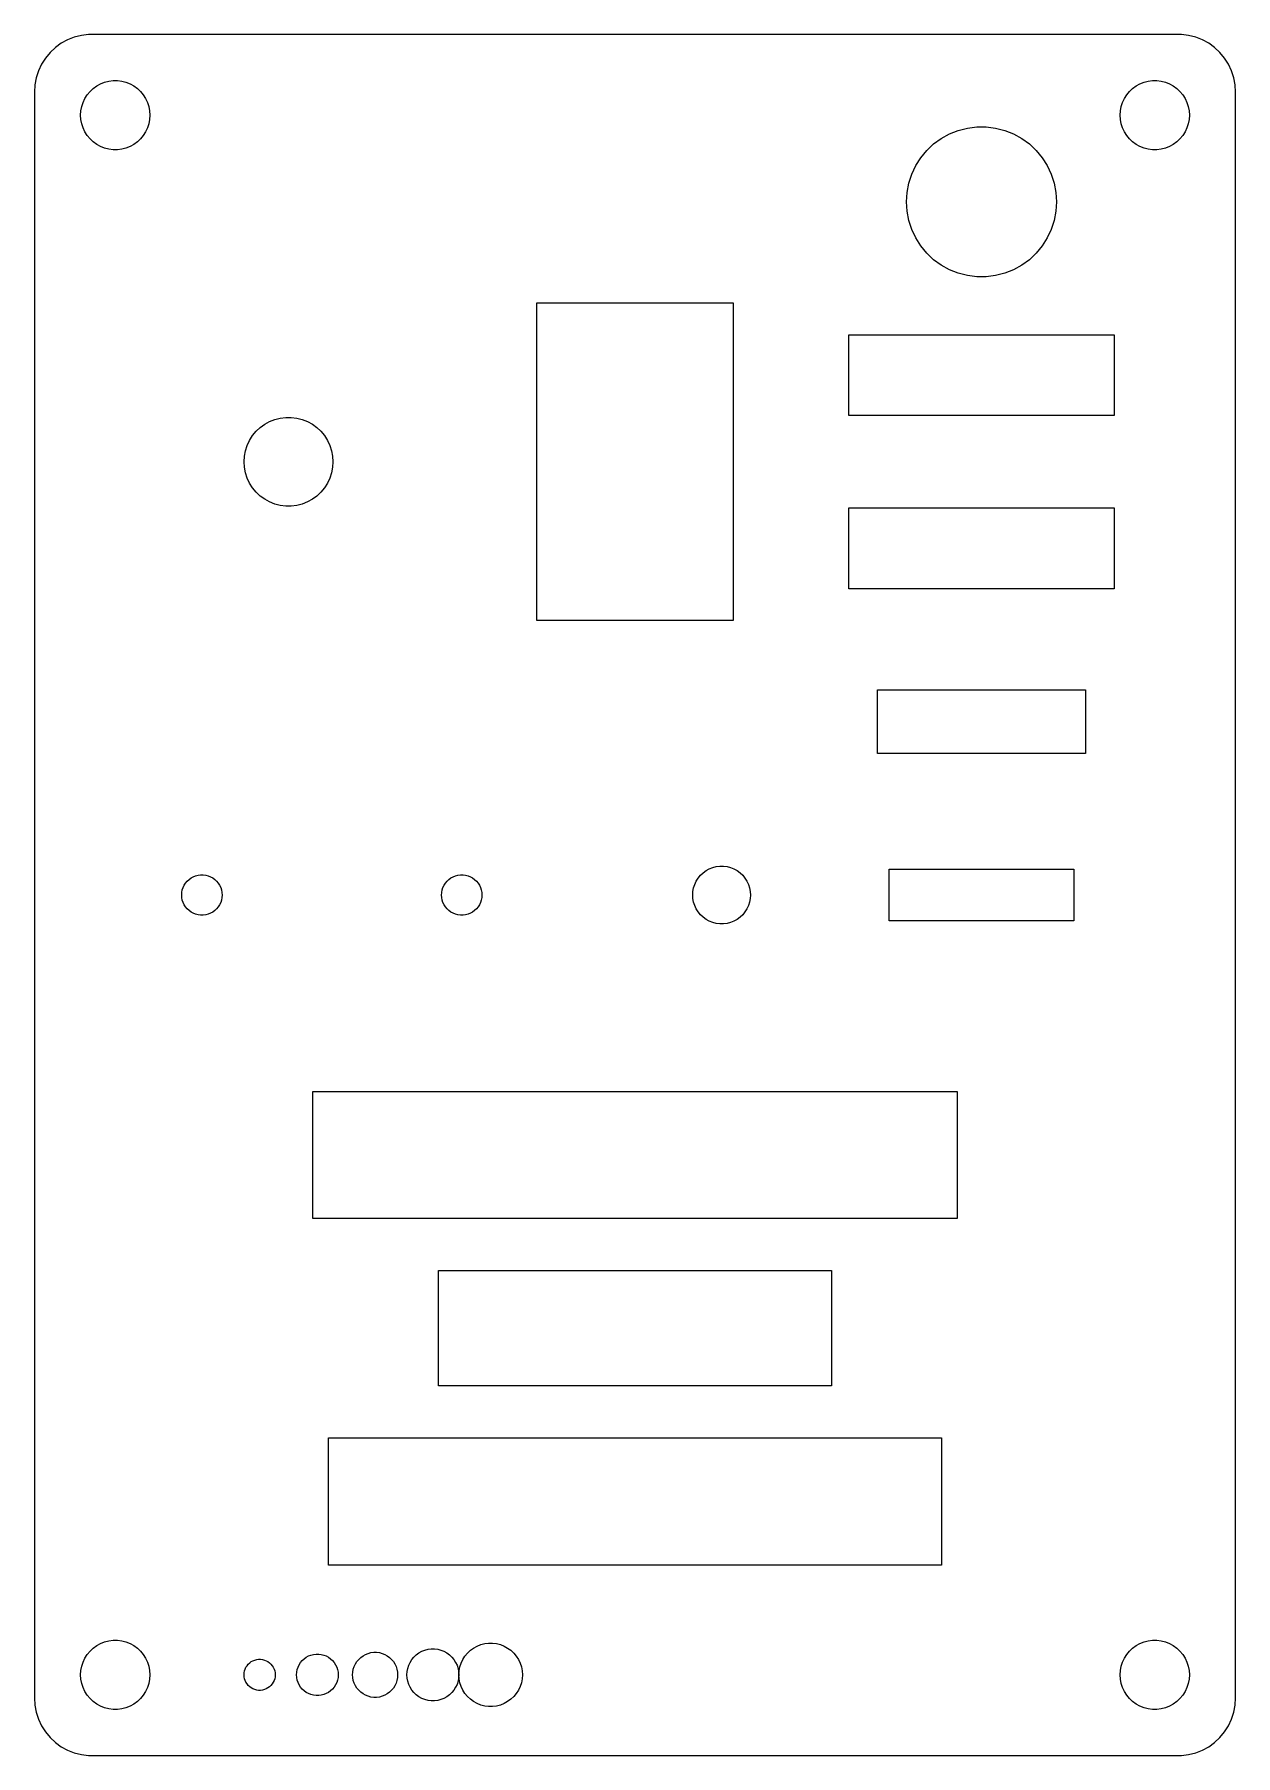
# Model space of a CAD drawing. Header units: metres. Extents: x -52 to 52, y -74 to 3413.
# Drawn here: x -52 to 52, y 2787.5 to 2936.5 of the extents above; entities that cross this region are included whole.
import ezdxf

# ---------------------------------------------------------------- set-up
doc = ezdxf.new("R2010")
doc.units = ezdxf.units.M

msp = doc.modelspace()

# ---------------------------------------------------------------- linework, layer by layer
for p, q in [((-47.9369, 2936.41), (-48.5451, 2936.26)), ((-47.3139, 2936.49), (-47.9369, 2936.41)), ((47.3139, 2936.49), (-47.3139, 2936.49)), ((47.9369, 2936.41), (47.3139, 2936.49)), ((48.5451, 2936.26), (47.9369, 2936.41)), ((-50.6448, 2934.92), (-51.0451, 2934.44)), ((-50.1871, 2935.35), (-50.6448, 2934.92)), ((-49.6791, 2935.72), (-50.1871, 2935.35)), ((-49.1289, 2936.02), (-49.6791, 2935.72)), ((-48.5451, 2936.26), (-49.1289, 2936.02)), ((49.1289, 2936.02), (48.5451, 2936.26)), ((49.6791, 2935.72), (49.1289, 2936.02)), ((50.1871, 2935.35), (49.6791, 2935.72)), ((50.6448, 2934.92), (50.1871, 2935.35)), ((51.0451, 2934.44), (50.6448, 2934.92)), ((-51.3815, 2933.91), (-51.6489, 2933.34)), ((-51.0451, 2934.44), (-51.3815, 2933.91)), ((51.3815, 2933.91), (51.0451, 2934.44)), ((51.6489, 2933.34), (51.3815, 2933.91)), ((-51.9606, 2932.13), (-52, 2931.5)), ((-51.8429, 2932.74), (-51.9606, 2932.13)), ((-51.6489, 2933.34), (-51.8429, 2932.74)), ((-46.9123, 2931.81), (-46.6075, 2932.03)), ((-46.6075, 2932.03), (-46.2773, 2932.21)), ((-46.2773, 2932.21), (-45.927, 2932.35)), ((-45.927, 2932.35), (-45.5621, 2932.45)), ((-45.5621, 2932.45), (-45.1884, 2932.49)), ((-45.1884, 2932.49), (-44.8116, 2932.49)), ((-44.8116, 2932.49), (-44.4379, 2932.45)), ((-44.4379, 2932.45), (-44.0729, 2932.35)), ((-44.0729, 2932.35), (-43.7227, 2932.21)), ((-43.7227, 2932.21), (-43.3925, 2932.03)), ((-43.3925, 2932.03), (-43.0877, 2931.81)), ((43.0877, 2931.81), (43.3925, 2932.03)), ((43.3925, 2932.03), (43.7227, 2932.21)), ((43.7227, 2932.21), (44.0729, 2932.35)), ((44.0729, 2932.35), (44.4379, 2932.45)), ((44.4379, 2932.45), (44.8116, 2932.49)), ((44.8116, 2932.49), (45.1884, 2932.49)), ((45.1884, 2932.49), (45.5621, 2932.45)), ((45.5621, 2932.45), (45.927, 2932.35)), ((45.927, 2932.35), (46.2773, 2932.21)), ((46.2773, 2932.21), (46.6075, 2932.03)), ((46.6075, 2932.03), (46.9123, 2931.81)), ((51.8429, 2932.74), (51.6489, 2933.34)), ((51.9606, 2932.13), (51.8429, 2932.74)), ((52, 2931.5), (51.9606, 2932.13)), ((-52, 2931.5), (-52, 2792.5)), ((-47.9057, 2930.25), (-47.7893, 2930.6)), ((-47.7893, 2930.6), (-47.6289, 2930.95)), ((-47.6289, 2930.95), (-47.427, 2931.26)), ((-47.427, 2931.26), (-47.1869, 2931.55)), ((-47.1869, 2931.55), (-46.9123, 2931.81)), ((-43.0877, 2931.81), (-42.8131, 2931.55)), ((-42.8131, 2931.55), (-42.5729, 2931.26)), ((-42.5729, 2931.26), (-42.3711, 2930.95)), ((-42.3711, 2930.95), (-42.2107, 2930.6)), ((-42.2107, 2930.6), (-42.0942, 2930.25)), ((42.0942, 2930.25), (42.2107, 2930.6)), ((42.2107, 2930.6), (42.3711, 2930.95)), ((42.3711, 2930.95), (42.5729, 2931.26)), ((42.5729, 2931.26), (42.8131, 2931.55)), ((42.8131, 2931.55), (43.0877, 2931.81)), ((46.9123, 2931.81), (47.1869, 2931.55)), ((47.1869, 2931.55), (47.427, 2931.26)), ((47.427, 2931.26), (47.6289, 2930.95)), ((47.6289, 2930.95), (47.7893, 2930.6)), ((47.7893, 2930.6), (47.9057, 2930.25)), ((52, 2792.5), (52, 2931.5)), ((-48, 2929.5), (-47.9763, 2929.88)), ((-47.9763, 2929.12), (-48, 2929.5)), ((-47.9763, 2929.88), (-47.9057, 2930.25)), ((-47.9057, 2928.75), (-47.9763, 2929.12)), ((-42.0942, 2930.25), (-42.0237, 2929.88)), ((-42.0237, 2929.12), (-42.0942, 2928.75)), ((-42.0237, 2929.88), (-42, 2929.5)), ((-42, 2929.5), (-42.0237, 2929.12)), ((42, 2929.5), (42.0237, 2929.88)), ((42.0237, 2929.12), (42, 2929.5)), ((42.0237, 2929.88), (42.0942, 2930.25)), ((42.0942, 2928.75), (42.0237, 2929.12)), ((47.9057, 2930.25), (47.9763, 2929.88)), ((47.9763, 2929.12), (47.9057, 2928.75)), ((47.9763, 2929.88), (48, 2929.5)), ((48, 2929.5), (47.9763, 2929.12)), ((-47.7893, 2928.4), (-47.9057, 2928.75)), ((-47.6289, 2928.05), (-47.7893, 2928.4)), ((-47.427, 2927.74), (-47.6289, 2928.05)), ((-47.1869, 2927.45), (-47.427, 2927.74)), ((-42.5729, 2927.74), (-42.8131, 2927.45)), ((-42.3711, 2928.05), (-42.5729, 2927.74)), ((-42.2107, 2928.4), (-42.3711, 2928.05)), ((-42.0942, 2928.75), (-42.2107, 2928.4)), ((25.8567, 2927.01), (26.5171, 2927.49)), ((26.5171, 2927.49), (27.2324, 2927.88)), ((27.2324, 2927.88), (27.9914, 2928.18)), ((27.9914, 2928.18), (28.782, 2928.38)), ((28.782, 2928.38), (29.5919, 2928.49)), ((29.5919, 2928.49), (30.4081, 2928.49)), ((30.4081, 2928.49), (31.218, 2928.38)), ((31.218, 2928.38), (32.0086, 2928.18)), ((32.0086, 2928.18), (32.7676, 2927.88)), ((32.7676, 2927.88), (33.4829, 2927.49)), ((33.4829, 2927.49), (34.1432, 2927.01)), ((42.2107, 2928.4), (42.0942, 2928.75)), ((42.3711, 2928.05), (42.2107, 2928.4)), ((42.5729, 2927.74), (42.3711, 2928.05)), ((42.8131, 2927.45), (42.5729, 2927.74)), ((47.427, 2927.74), (47.1869, 2927.45)), ((47.6289, 2928.05), (47.427, 2927.74)), ((47.7893, 2928.4), (47.6289, 2928.05)), ((47.9057, 2928.75), (47.7893, 2928.4)), ((-46.9123, 2927.19), (-47.1869, 2927.45)), ((-46.6075, 2926.97), (-46.9123, 2927.19)), ((-46.2773, 2926.79), (-46.6075, 2926.97)), ((-45.927, 2926.65), (-46.2773, 2926.79)), ((-45.5621, 2926.55), (-45.927, 2926.65)), ((-45.1884, 2926.51), (-45.5621, 2926.55)), ((-44.8116, 2926.51), (-45.1884, 2926.51)), ((-44.4379, 2926.55), (-44.8116, 2926.51)), ((-44.0729, 2926.65), (-44.4379, 2926.55)), ((-43.7227, 2926.79), (-44.0729, 2926.65)), ((-43.3925, 2926.97), (-43.7227, 2926.79)), ((-43.0877, 2927.19), (-43.3925, 2926.97)), ((-42.8131, 2927.45), (-43.0877, 2927.19)), ((24.7414, 2925.82), (25.2617, 2926.45)), ((25.2617, 2926.45), (25.8567, 2927.01)), ((34.1432, 2927.01), (34.7383, 2926.45)), ((34.7383, 2926.45), (35.2586, 2925.82)), ((43.0877, 2927.19), (42.8131, 2927.45)), ((43.3925, 2926.97), (43.0877, 2927.19)), ((43.7227, 2926.79), (43.3925, 2926.97)), ((44.0729, 2926.65), (43.7227, 2926.79)), ((44.4379, 2926.55), (44.0729, 2926.65)), ((44.8116, 2926.51), (44.4379, 2926.55)), ((45.1884, 2926.51), (44.8116, 2926.51)), ((45.5621, 2926.55), (45.1884, 2926.51)), ((45.927, 2926.65), (45.5621, 2926.55)), ((46.2773, 2926.79), (45.927, 2926.65)), ((46.6075, 2926.97), (46.2773, 2926.79)), ((46.9123, 2927.19), (46.6075, 2926.97)), ((47.1869, 2927.45), (46.9123, 2927.19)), ((23.9565, 2924.39), (24.304, 2925.13)), ((24.304, 2925.13), (24.7414, 2925.82)), ((35.2586, 2925.82), (35.696, 2925.13)), ((35.696, 2925.13), (36.0435, 2924.39)), ((23.5513, 2922.81), (23.7042, 2923.62)), ((23.7042, 2923.62), (23.9565, 2924.39)), ((36.0435, 2924.39), (36.2958, 2923.62)), ((36.2958, 2923.62), (36.4487, 2922.81)), ((23.5, 2922), (23.5513, 2922.81)), ((23.5513, 2921.19), (23.5, 2922)), ((36.4487, 2922.81), (36.5, 2922)), ((36.5, 2922), (36.4487, 2921.19)), ((23.7042, 2920.38), (23.5513, 2921.19)), ((23.9565, 2919.61), (23.7042, 2920.38)), ((36.2958, 2920.38), (36.0435, 2919.61)), ((36.4487, 2921.19), (36.2958, 2920.38)), ((24.304, 2918.87), (23.9565, 2919.61)), ((24.7414, 2918.18), (24.304, 2918.87)), ((35.696, 2918.87), (35.2586, 2918.18)), ((36.0435, 2919.61), (35.696, 2918.87)), ((25.2617, 2917.55), (24.7414, 2918.18)), ((25.8567, 2916.99), (25.2617, 2917.55)), ((34.7383, 2917.55), (34.1432, 2916.99)), ((35.2586, 2918.18), (34.7383, 2917.55)), ((26.5171, 2916.51), (25.8567, 2916.99)), ((27.2324, 2916.12), (26.5171, 2916.51)), ((27.9914, 2915.82), (27.2324, 2916.12)), ((28.782, 2915.62), (27.9914, 2915.82)), ((29.5919, 2915.51), (28.782, 2915.62)), ((31.218, 2915.62), (30.4081, 2915.51)), ((32.0086, 2915.82), (31.218, 2915.62)), ((32.7676, 2916.12), (32.0086, 2915.82)), ((33.4829, 2916.51), (32.7676, 2916.12)), ((34.1432, 2916.99), (33.4829, 2916.51)), ((30.4081, 2915.51), (29.5919, 2915.51)), ((-8.5, 2885.75), (-8.5, 2913.25)), ((-8.5, 2913.25), (8.5, 2913.25)), ((8.5, 2913.25), (8.5, 2885.75)), ((18.5, 2903.5), (18.5, 2910.5)), ((18.5, 2910.5), (41.5, 2910.5)), ((41.5, 2910.5), (41.5, 2903.5)), ((-33.1147, 2901.76), (-32.8065, 2902.14)), ((-32.8065, 2902.14), (-32.4541, 2902.47)), ((-32.4541, 2902.47), (-32.0629, 2902.75)), ((-32.0629, 2902.75), (-31.6392, 2902.98)), ((-31.6392, 2902.98), (-31.1897, 2903.16)), ((-31.1897, 2903.16), (-30.7214, 2903.28)), ((-30.7214, 2903.28), (-30.2417, 2903.34)), ((-30.2417, 2903.34), (-29.7583, 2903.34)), ((-29.7583, 2903.34), (-29.2786, 2903.28)), ((-29.2786, 2903.28), (-28.8103, 2903.16)), ((-28.8103, 2903.16), (-28.3607, 2902.98)), ((-28.3607, 2902.98), (-27.9371, 2902.75)), ((-27.9371, 2902.75), (-27.5459, 2902.47)), ((-27.5459, 2902.47), (-27.1935, 2902.14)), ((-27.1935, 2902.14), (-26.8853, 2901.76)), ((41.5, 2903.5), (18.5, 2903.5)), ((-33.729, 2900.46), (-33.5796, 2900.92)), ((-33.5796, 2900.92), (-33.3738, 2901.35)), ((-33.3738, 2901.35), (-33.1147, 2901.76)), ((-26.8853, 2901.76), (-26.6262, 2901.35)), ((-26.6262, 2901.35), (-26.4203, 2900.92)), ((-26.4203, 2900.92), (-26.271, 2900.46)), ((-33.85, 2899.5), (-33.8196, 2899.98)), ((-33.8196, 2899.02), (-33.85, 2899.5)), ((-33.8196, 2899.98), (-33.729, 2900.46)), ((-26.271, 2900.46), (-26.1804, 2899.98)), ((-26.1804, 2899.98), (-26.15, 2899.5)), ((-26.15, 2899.5), (-26.1804, 2899.02)), ((-33.729, 2898.54), (-33.8196, 2899.02)), ((-33.5796, 2898.08), (-33.729, 2898.54)), ((-33.3738, 2897.65), (-33.5796, 2898.08)), ((-26.4203, 2898.08), (-26.6262, 2897.65)), ((-26.271, 2898.54), (-26.4203, 2898.08)), ((-26.1804, 2899.02), (-26.271, 2898.54)), ((-33.1147, 2897.24), (-33.3738, 2897.65)), ((-32.8065, 2896.86), (-33.1147, 2897.24)), ((-32.4541, 2896.53), (-32.8065, 2896.86)), ((-32.0629, 2896.25), (-32.4541, 2896.53)), ((-31.6392, 2896.02), (-32.0629, 2896.25)), ((-27.9371, 2896.25), (-28.3607, 2896.02)), ((-27.5459, 2896.53), (-27.9371, 2896.25)), ((-27.1935, 2896.86), (-27.5459, 2896.53)), ((-26.8853, 2897.24), (-27.1935, 2896.86)), ((-26.6262, 2897.65), (-26.8853, 2897.24)), ((-31.1897, 2895.84), (-31.6392, 2896.02)), ((-30.7214, 2895.72), (-31.1897, 2895.84)), ((-30.2417, 2895.66), (-30.7214, 2895.72)), ((-29.7583, 2895.66), (-30.2417, 2895.66)), ((-29.2786, 2895.72), (-29.7583, 2895.66)), ((-28.8103, 2895.84), (-29.2786, 2895.72)), ((-28.3607, 2896.02), (-28.8103, 2895.84)), ((18.5, 2888.5), (18.5, 2895.5)), ((18.5, 2895.5), (41.5, 2895.5)), ((41.5, 2895.5), (41.5, 2888.5)), ((41.5, 2888.5), (18.5, 2888.5)), ((8.5, 2885.75), (-8.5, 2885.75)), ((21, 2874.25), (21, 2879.75)), ((21, 2879.75), (39, 2879.75)), ((39, 2879.75), (39, 2874.25)), ((39, 2874.25), (21, 2874.25)), ((-38.6155, 2863.35), (-38.4377, 2863.48)), ((-38.4377, 2863.48), (-38.2451, 2863.58)), ((-38.2451, 2863.58), (-38.0408, 2863.66)), ((-38.0408, 2863.66), (-37.8279, 2863.72)), ((-37.8279, 2863.72), (-37.6099, 2863.75)), ((-37.6099, 2863.75), (-37.3901, 2863.75)), ((-37.3901, 2863.75), (-37.1721, 2863.72)), ((-37.1721, 2863.72), (-36.9592, 2863.66)), ((-36.9592, 2863.66), (-36.7549, 2863.58)), ((-36.7549, 2863.58), (-36.5623, 2863.48)), ((-36.5623, 2863.48), (-36.3845, 2863.35)), ((-16.1155, 2863.35), (-15.9377, 2863.48)), ((-15.9377, 2863.48), (-15.7451, 2863.58)), ((-15.7451, 2863.58), (-15.5408, 2863.66)), ((-15.5408, 2863.66), (-15.3279, 2863.72)), ((-15.3279, 2863.72), (-15.1099, 2863.75)), ((-15.1099, 2863.75), (-14.8901, 2863.75)), ((-14.8901, 2863.75), (-14.6721, 2863.72)), ((-14.6721, 2863.72), (-14.4592, 2863.66)), ((-14.4592, 2863.66), (-14.2549, 2863.58)), ((-14.2549, 2863.58), (-14.0623, 2863.48)), ((-14.0623, 2863.48), (-13.8845, 2863.35)), ((5.30922, 2863.2), (5.47745, 2863.47)), ((5.47745, 2863.47), (5.67757, 2863.71)), ((5.67757, 2863.71), (5.90643, 2863.93)), ((5.90643, 2863.93), (6.16043, 2864.11)), ((6.16043, 2864.11), (6.43555, 2864.26)), ((6.43555, 2864.26), (6.72745, 2864.38)), ((6.72745, 2864.38), (7.03154, 2864.46)), ((7.03154, 2864.46), (7.34302, 2864.5)), ((7.34302, 2864.5), (7.65697, 2864.5)), ((7.65697, 2864.5), (7.96844, 2864.46)), ((7.96844, 2864.46), (8.27254, 2864.38)), ((8.27254, 2864.38), (8.56444, 2864.26)), ((8.56444, 2864.26), (8.83955, 2864.11)), ((8.83955, 2864.11), (9.09355, 2863.93)), ((9.09355, 2863.93), (9.32242, 2863.71)), ((9.32242, 2863.71), (9.52254, 2863.47)), ((9.52254, 2863.47), (9.69077, 2863.2)), ((22, 2859.75), (22, 2864.25)), ((22, 2864.25), (38, 2864.25)), ((38, 2864.25), (38, 2859.75)), ((-39.25, 2862), (-39.2362, 2862.22)), ((-39.2362, 2861.78), (-39.25, 2862)), ((-39.2362, 2862.22), (-39.195, 2862.44)), ((-39.195, 2862.44), (-39.1271, 2862.64)), ((-39.1271, 2862.64), (-39.0335, 2862.84)), ((-39.0335, 2862.84), (-38.9158, 2863.03)), ((-38.9158, 2863.03), (-38.7757, 2863.2)), ((-38.7757, 2863.2), (-38.6155, 2863.35)), ((-36.3845, 2863.35), (-36.2243, 2863.2)), ((-36.2243, 2863.2), (-36.0842, 2863.03)), ((-36.0842, 2863.03), (-35.9665, 2862.84)), ((-35.9665, 2862.84), (-35.8729, 2862.64)), ((-35.8729, 2862.64), (-35.805, 2862.44)), ((-35.805, 2862.44), (-35.7638, 2862.22)), ((-35.7638, 2862.22), (-35.75, 2862)), ((-35.75, 2862), (-35.7638, 2861.78)), ((-16.75, 2862), (-16.7362, 2862.22)), ((-16.7362, 2861.78), (-16.75, 2862)), ((-16.7362, 2862.22), (-16.695, 2862.44)), ((-16.695, 2862.44), (-16.6271, 2862.64)), ((-16.6271, 2862.64), (-16.5335, 2862.84)), ((-16.5335, 2862.84), (-16.4158, 2863.03)), ((-16.4158, 2863.03), (-16.2757, 2863.2)), ((-16.2757, 2863.2), (-16.1155, 2863.35)), ((-13.8845, 2863.35), (-13.7243, 2863.2)), ((-13.7243, 2863.2), (-13.5842, 2863.03)), ((-13.5842, 2863.03), (-13.4665, 2862.84)), ((-13.4665, 2862.84), (-13.3729, 2862.64)), ((-13.3729, 2862.64), (-13.305, 2862.44)), ((-13.305, 2862.44), (-13.2638, 2862.22)), ((-13.2638, 2862.22), (-13.25, 2862)), ((-13.25, 2862), (-13.2638, 2861.78)), ((5, 2862), (5.0197, 2862.31)), ((5.0197, 2861.69), (5, 2862)), ((5.0197, 2862.31), (5.07854, 2862.62)), ((5.07854, 2862.62), (5.17555, 2862.92)), ((5.17555, 2862.92), (5.30922, 2863.2)), ((9.69077, 2863.2), (9.82443, 2862.92)), ((9.82443, 2862.92), (9.92145, 2862.62)), ((9.92145, 2862.62), (9.98029, 2862.31)), ((9.98029, 2862.31), (10, 2862)), ((10, 2862), (9.98029, 2861.69)), ((-39.195, 2861.56), (-39.2362, 2861.78)), ((-39.1271, 2861.36), (-39.195, 2861.56)), ((-39.0335, 2861.16), (-39.1271, 2861.36)), ((-38.9158, 2860.97), (-39.0335, 2861.16)), ((-38.7757, 2860.8), (-38.9158, 2860.97)), ((-38.6155, 2860.65), (-38.7757, 2860.8)), ((-38.4377, 2860.52), (-38.6155, 2860.65)), ((-38.2451, 2860.42), (-38.4377, 2860.52)), ((-38.0408, 2860.34), (-38.2451, 2860.42)), ((-36.7549, 2860.42), (-36.9592, 2860.34)), ((-36.5623, 2860.52), (-36.7549, 2860.42)), ((-36.3845, 2860.65), (-36.5623, 2860.52)), ((-36.2243, 2860.8), (-36.3845, 2860.65)), ((-36.0842, 2860.97), (-36.2243, 2860.8)), ((-35.9665, 2861.16), (-36.0842, 2860.97)), ((-35.8729, 2861.36), (-35.9665, 2861.16)), ((-35.805, 2861.56), (-35.8729, 2861.36)), ((-35.7638, 2861.78), (-35.805, 2861.56)), ((-16.695, 2861.56), (-16.7362, 2861.78)), ((-16.6271, 2861.36), (-16.695, 2861.56)), ((-16.5335, 2861.16), (-16.6271, 2861.36)), ((-16.4158, 2860.97), (-16.5335, 2861.16)), ((-16.2757, 2860.8), (-16.4158, 2860.97)), ((-16.1155, 2860.65), (-16.2757, 2860.8)), ((-15.9377, 2860.52), (-16.1155, 2860.65)), ((-15.7451, 2860.42), (-15.9377, 2860.52)), ((-15.5408, 2860.34), (-15.7451, 2860.42)), ((-14.2549, 2860.42), (-14.4592, 2860.34)), ((-14.0623, 2860.52), (-14.2549, 2860.42)), ((-13.8845, 2860.65), (-14.0623, 2860.52)), ((-13.7243, 2860.8), (-13.8845, 2860.65)), ((-13.5842, 2860.97), (-13.7243, 2860.8)), ((-13.4665, 2861.16), (-13.5842, 2860.97)), ((-13.3729, 2861.36), (-13.4665, 2861.16)), ((-13.305, 2861.56), (-13.3729, 2861.36)), ((-13.2638, 2861.78), (-13.305, 2861.56)), ((5.07854, 2861.38), (5.0197, 2861.69)), ((5.17555, 2861.08), (5.07854, 2861.38)), ((5.30922, 2860.8), (5.17555, 2861.08)), ((5.47745, 2860.53), (5.30922, 2860.8)), ((5.67757, 2860.29), (5.47745, 2860.53)), ((9.52254, 2860.53), (9.32242, 2860.29)), ((9.69077, 2860.8), (9.52254, 2860.53)), ((9.82443, 2861.08), (9.69077, 2860.8)), ((9.92145, 2861.38), (9.82443, 2861.08)), ((9.98029, 2861.69), (9.92145, 2861.38)), ((-37.8279, 2860.28), (-38.0408, 2860.34)), ((-37.6099, 2860.25), (-37.8279, 2860.28)), ((-37.3901, 2860.25), (-37.6099, 2860.25)), ((-37.1721, 2860.28), (-37.3901, 2860.25)), ((-36.9592, 2860.34), (-37.1721, 2860.28)), ((-15.3279, 2860.28), (-15.5408, 2860.34)), ((-15.1099, 2860.25), (-15.3279, 2860.28)), ((-14.8901, 2860.25), (-15.1099, 2860.25)), ((-14.6721, 2860.28), (-14.8901, 2860.25)), ((-14.4592, 2860.34), (-14.6721, 2860.28)), ((5.90643, 2860.07), (5.67757, 2860.29)), ((6.16043, 2859.89), (5.90643, 2860.07)), ((6.43555, 2859.74), (6.16043, 2859.89)), ((6.72745, 2859.62), (6.43555, 2859.74)), ((7.03154, 2859.54), (6.72745, 2859.62)), ((7.34302, 2859.5), (7.03154, 2859.54)), ((7.65697, 2859.5), (7.34302, 2859.5)), ((7.96844, 2859.54), (7.65697, 2859.5)), ((8.27254, 2859.62), (7.96844, 2859.54)), ((8.56444, 2859.74), (8.27254, 2859.62)), ((8.83955, 2859.89), (8.56444, 2859.74)), ((9.09355, 2860.07), (8.83955, 2859.89)), ((9.32242, 2860.29), (9.09355, 2860.07)), ((38, 2859.75), (22, 2859.75)), ((-27.8889, 2834), (-27.8889, 2845)), ((-27.8889, 2845), (27.8889, 2845)), ((27.8889, 2845), (27.8889, 2834)), ((27.8889, 2834), (-27.8889, 2834)), ((-17, 2819.5), (-17, 2829.5)), ((-17, 2829.5), (17, 2829.5)), ((17, 2829.5), (17, 2819.5)), ((17, 2819.5), (-17, 2819.5)), ((-26.55, 2804), (-26.55, 2815)), ((-26.55, 2815), (26.55, 2815)), ((26.55, 2815), (26.55, 2804)), ((26.55, 2804), (-26.55, 2804)), ((-47.427, 2796.26), (-47.1869, 2796.55)), ((-47.1869, 2796.55), (-46.9123, 2796.81)), ((-46.9123, 2796.81), (-46.6075, 2797.03)), ((-46.6075, 2797.03), (-46.2773, 2797.21)), ((-46.2773, 2797.21), (-45.927, 2797.35)), ((-45.927, 2797.35), (-45.5621, 2797.45)), ((-45.5621, 2797.45), (-45.1884, 2797.49)), ((-45.1884, 2797.49), (-44.8116, 2797.49)), ((-44.8116, 2797.49), (-44.4379, 2797.45)), ((-44.4379, 2797.45), (-44.0729, 2797.35)), ((-44.0729, 2797.35), (-43.7227, 2797.21)), ((-43.7227, 2797.21), (-43.3925, 2797.03)), ((-43.3925, 2797.03), (-43.0877, 2796.81)), ((-43.0877, 2796.81), (-42.8131, 2796.55)), ((-42.8131, 2796.55), (-42.5729, 2796.26)), ((-23.1026, 2796.35), (-22.8654, 2796.42)), ((-22.8654, 2796.42), (-22.6224, 2796.45)), ((-22.6224, 2796.45), (-22.3775, 2796.45)), ((-22.3775, 2796.45), (-22.1346, 2796.42)), ((-22.1346, 2796.42), (-21.8974, 2796.35)), ((-18.9342, 2796.23), (-18.7056, 2796.4)), ((-18.7056, 2796.4), (-18.458, 2796.54)), ((-18.458, 2796.54), (-18.1953, 2796.64)), ((-18.1953, 2796.64), (-17.9216, 2796.71)), ((-17.9216, 2796.71), (-17.6413, 2796.75)), ((-17.6413, 2796.75), (-17.3587, 2796.75)), ((-17.3587, 2796.75), (-17.0784, 2796.71)), ((-17.0784, 2796.71), (-16.8047, 2796.64)), ((-16.8047, 2796.64), (-16.542, 2796.54)), ((-16.542, 2796.54), (-16.2944, 2796.4)), ((-16.2944, 2796.4), (-16.0658, 2796.23)), ((-14.7248, 2796.12), (-14.5047, 2796.38)), ((-14.5047, 2796.38), (-14.2529, 2796.62)), ((-14.2529, 2796.62), (-13.9735, 2796.82)), ((-13.9735, 2796.82), (-13.6709, 2796.99)), ((-13.6709, 2796.99), (-13.3498, 2797.12)), ((-13.3498, 2797.12), (-13.0153, 2797.2)), ((-13.0153, 2797.2), (-12.6727, 2797.24)), ((-12.6727, 2797.24), (-12.3273, 2797.24)), ((-12.3273, 2797.24), (-11.9847, 2797.2)), ((-11.9847, 2797.2), (-11.6502, 2797.12)), ((-11.6502, 2797.12), (-11.3291, 2796.99)), ((-11.3291, 2796.99), (-11.0265, 2796.82)), ((-11.0265, 2796.82), (-10.7471, 2796.62)), ((-10.7471, 2796.62), (-10.4953, 2796.38)), ((-10.4953, 2796.38), (-10.2752, 2796.12)), ((42.5729, 2796.26), (42.8131, 2796.55)), ((42.8131, 2796.55), (43.0877, 2796.81)), ((43.0877, 2796.81), (43.3925, 2797.03)), ((43.3925, 2797.03), (43.7227, 2797.21)), ((43.7227, 2797.21), (44.0729, 2797.35)), ((44.0729, 2797.35), (44.4379, 2797.45)), ((44.4379, 2797.45), (44.8116, 2797.49)), ((44.8116, 2797.49), (45.1884, 2797.49)), ((45.1884, 2797.49), (45.5621, 2797.45)), ((45.5621, 2797.45), (45.927, 2797.35)), ((45.927, 2797.35), (46.2773, 2797.21)), ((46.2773, 2797.21), (46.6075, 2797.03)), ((46.6075, 2797.03), (46.9123, 2796.81)), ((46.9123, 2796.81), (47.1869, 2796.55)), ((47.1869, 2796.55), (47.427, 2796.26)), ((-48, 2794.5), (-47.9763, 2794.88)), ((-47.9763, 2794.88), (-47.9057, 2795.25)), ((-47.9057, 2795.25), (-47.7893, 2795.6)), ((-47.7893, 2795.6), (-47.6289, 2795.95)), ((-47.6289, 2795.95), (-47.427, 2796.26)), ((-42.5729, 2796.26), (-42.3711, 2795.95)), ((-42.3711, 2795.95), (-42.2107, 2795.6)), ((-42.2107, 2795.6), (-42.0942, 2795.25)), ((-42.0942, 2795.25), (-42.0237, 2794.88)), ((-42.0237, 2794.88), (-42, 2794.5)), ((-33.8076, 2794.84), (-33.7552, 2795)), ((-33.7552, 2795), (-33.683, 2795.15)), ((-33.683, 2795.15), (-33.5922, 2795.29)), ((-33.5922, 2795.29), (-33.4841, 2795.42)), ((-33.4841, 2795.42), (-33.3605, 2795.54)), ((-33.3605, 2795.54), (-33.2234, 2795.64)), ((-33.2234, 2795.64), (-33.0748, 2795.72)), ((-33.0748, 2795.72), (-32.9172, 2795.78)), ((-32.9172, 2795.78), (-32.753, 2795.83)), ((-32.753, 2795.83), (-32.5848, 2795.85)), ((-32.5848, 2795.85), (-32.4152, 2795.85)), ((-32.4152, 2795.85), (-32.247, 2795.83)), ((-32.247, 2795.83), (-32.0828, 2795.78)), ((-32.0828, 2795.78), (-31.9252, 2795.72)), ((-31.9252, 2795.72), (-31.7766, 2795.64)), ((-31.7766, 2795.64), (-31.6395, 2795.54)), ((-31.6395, 2795.54), (-31.5159, 2795.42)), ((-31.5159, 2795.42), (-31.4078, 2795.29)), ((-31.4078, 2795.29), (-31.317, 2795.15)), ((-31.317, 2795.15), (-31.2448, 2795)), ((-31.2448, 2795), (-31.1924, 2794.84)), ((-29.2858, 2794.73), (-29.2434, 2794.95)), ((-29.2434, 2794.95), (-29.1736, 2795.16)), ((-29.1736, 2795.16), (-29.0773, 2795.37)), ((-29.0773, 2795.37), (-28.9562, 2795.56)), ((-28.9562, 2795.56), (-28.8121, 2795.73)), ((-28.8121, 2795.73), (-28.6474, 2795.89)), ((-28.6474, 2795.89), (-28.4645, 2796.02)), ((-28.4645, 2796.02), (-28.2664, 2796.13)), ((-28.2664, 2796.13), (-28.0562, 2796.21)), ((-28.0562, 2796.21), (-27.8373, 2796.27)), ((-27.8373, 2796.27), (-27.613, 2796.3)), ((-27.613, 2796.3), (-27.387, 2796.3)), ((-27.387, 2796.3), (-27.1627, 2796.27)), ((-27.1627, 2796.27), (-26.9438, 2796.21)), ((-26.9438, 2796.21), (-26.7336, 2796.13)), ((-26.7336, 2796.13), (-26.5355, 2796.02)), ((-26.5355, 2796.02), (-26.3526, 2795.89)), ((-26.3526, 2795.89), (-26.1879, 2795.73)), ((-26.1879, 2795.73), (-26.0438, 2795.56)), ((-26.0438, 2795.56), (-25.9226, 2795.37)), ((-25.9226, 2795.37), (-25.8264, 2795.16)), ((-25.8264, 2795.16), (-25.7565, 2794.95)), ((-25.7565, 2794.95), (-25.7142, 2794.73)), ((-24.4346, 2794.74), (-24.3887, 2794.98)), ((-24.3887, 2794.98), (-24.3131, 2795.22)), ((-24.3131, 2795.22), (-24.2088, 2795.44)), ((-24.2088, 2795.44), (-24.0776, 2795.65)), ((-24.0776, 2795.65), (-23.9215, 2795.83)), ((-23.9215, 2795.83), (-23.743, 2796)), ((-23.743, 2796), (-23.5449, 2796.15)), ((-23.5449, 2796.15), (-23.3303, 2796.26)), ((-23.3303, 2796.26), (-23.1026, 2796.35)), ((-21.8974, 2796.35), (-21.6697, 2796.26)), ((-21.6697, 2796.26), (-21.4551, 2796.15)), ((-21.4551, 2796.15), (-21.257, 2796)), ((-21.257, 2796), (-21.0785, 2795.83)), ((-21.0785, 2795.83), (-20.9224, 2795.65)), ((-20.9224, 2795.65), (-20.7912, 2795.44)), ((-20.7912, 2795.44), (-20.6869, 2795.22)), ((-20.6869, 2795.22), (-20.6113, 2794.98)), ((-20.6113, 2794.98), (-20.5654, 2794.74)), ((-19.7323, 2794.78), (-19.6793, 2795.06)), ((-19.6793, 2795.06), (-19.592, 2795.33)), ((-19.592, 2795.33), (-19.4717, 2795.58)), ((-19.4717, 2795.58), (-19.3203, 2795.82)), ((-19.3203, 2795.82), (-19.1402, 2796.04)), ((-19.1402, 2796.04), (-18.9342, 2796.23)), ((-16.0658, 2796.23), (-15.8598, 2796.04)), ((-15.8598, 2796.04), (-15.6797, 2795.82)), ((-15.6797, 2795.82), (-15.5283, 2795.58)), ((-15.5283, 2795.58), (-15.408, 2795.33)), ((-15.408, 2795.33), (-15.3207, 2795.06)), ((-15.3207, 2795.06), (-15.2677, 2794.78)), ((-15.2283, 2794.84), (-15.1636, 2795.18)), ((-15.1636, 2795.18), (-15.0569, 2795.51)), ((-15.0569, 2795.51), (-14.9098, 2795.82)), ((-14.9098, 2795.82), (-14.7248, 2796.12)), ((-10.2752, 2796.12), (-10.0901, 2795.82)), ((-10.0901, 2795.82), (-9.9431, 2795.51)), ((-9.9431, 2795.51), (-9.8364, 2795.18)), ((-9.8364, 2795.18), (-9.77168, 2794.84)), ((42, 2794.5), (42.0237, 2794.88)), ((42.0237, 2794.88), (42.0942, 2795.25)), ((42.0942, 2795.25), (42.2107, 2795.6)), ((42.2107, 2795.6), (42.3711, 2795.95)), ((42.3711, 2795.95), (42.5729, 2796.26)), ((47.427, 2796.26), (47.6289, 2795.95)), ((47.6289, 2795.95), (47.7893, 2795.6)), ((47.7893, 2795.6), (47.9057, 2795.25)), ((47.9057, 2795.25), (47.9763, 2794.88)), ((47.9763, 2794.88), (48, 2794.5)), ((-47.9763, 2794.12), (-48, 2794.5)), ((-47.9057, 2793.75), (-47.9763, 2794.12)), ((-47.7893, 2793.4), (-47.9057, 2793.75)), ((-47.6289, 2793.05), (-47.7893, 2793.4)), ((-42.2107, 2793.4), (-42.3711, 2793.05)), ((-42.0942, 2793.75), (-42.2107, 2793.4)), ((-42.0237, 2794.12), (-42.0942, 2793.75)), ((-42, 2794.5), (-42.0237, 2794.12)), ((-33.85, 2794.5), (-33.8394, 2794.67)), ((-33.8394, 2794.33), (-33.85, 2794.5)), ((-33.8394, 2794.67), (-33.8076, 2794.84)), ((-33.8076, 2794.16), (-33.8394, 2794.33)), ((-33.7552, 2794), (-33.8076, 2794.16)), ((-33.683, 2793.85), (-33.7552, 2794)), ((-33.5922, 2793.71), (-33.683, 2793.85)), ((-33.4841, 2793.58), (-33.5922, 2793.71)), ((-33.3605, 2793.46), (-33.4841, 2793.58)), ((-33.2234, 2793.36), (-33.3605, 2793.46)), ((-31.6395, 2793.46), (-31.7766, 2793.36)), ((-31.5159, 2793.58), (-31.6395, 2793.46)), ((-31.4078, 2793.71), (-31.5159, 2793.58)), ((-31.317, 2793.85), (-31.4078, 2793.71)), ((-31.2448, 2794), (-31.317, 2793.85)), ((-31.1924, 2794.16), (-31.2448, 2794)), ((-31.1924, 2794.84), (-31.1606, 2794.67)), ((-31.1606, 2794.33), (-31.1924, 2794.16)), ((-31.1606, 2794.67), (-31.15, 2794.5)), ((-31.15, 2794.5), (-31.1606, 2794.33)), ((-29.3, 2794.5), (-29.2858, 2794.73)), ((-29.2858, 2794.27), (-29.3, 2794.5)), ((-29.2434, 2794.05), (-29.2858, 2794.27)), ((-29.1736, 2793.84), (-29.2434, 2794.05)), ((-29.0773, 2793.63), (-29.1736, 2793.84)), ((-28.9562, 2793.44), (-29.0773, 2793.63)), ((-28.8121, 2793.27), (-28.9562, 2793.44)), ((-26.0438, 2793.44), (-26.1879, 2793.27)), ((-25.9226, 2793.63), (-26.0438, 2793.44)), ((-25.8264, 2793.84), (-25.9226, 2793.63)), ((-25.7565, 2794.05), (-25.8264, 2793.84)), ((-25.7142, 2794.27), (-25.7565, 2794.05)), ((-25.7142, 2794.73), (-25.7, 2794.5)), ((-25.7, 2794.5), (-25.7142, 2794.27)), ((-24.45, 2794.5), (-24.4346, 2794.74)), ((-24.4346, 2794.26), (-24.45, 2794.5)), ((-24.3887, 2794.02), (-24.4346, 2794.26)), ((-24.3131, 2793.78), (-24.3887, 2794.02)), ((-24.2088, 2793.56), (-24.3131, 2793.78)), ((-24.0776, 2793.35), (-24.2088, 2793.56)), ((-20.7912, 2793.56), (-20.9224, 2793.35)), ((-20.6869, 2793.78), (-20.7912, 2793.56)), ((-20.6113, 2794.02), (-20.6869, 2793.78)), ((-20.5654, 2794.26), (-20.6113, 2794.02)), ((-20.5654, 2794.74), (-20.55, 2794.5)), ((-20.55, 2794.5), (-20.5654, 2794.26)), ((-19.75, 2794.5), (-19.7323, 2794.78)), ((-19.7323, 2794.22), (-19.75, 2794.5)), ((-19.6793, 2793.94), (-19.7323, 2794.22)), ((-19.592, 2793.67), (-19.6793, 2793.94)), ((-19.4717, 2793.42), (-19.592, 2793.67)), ((-19.3203, 2793.18), (-19.4717, 2793.42)), ((-15.5283, 2793.42), (-15.6797, 2793.18)), ((-15.408, 2793.67), (-15.5283, 2793.42)), ((-15.3207, 2793.94), (-15.408, 2793.67)), ((-15.2677, 2794.22), (-15.3207, 2793.94)), ((-15.2677, 2794.78), (-15.25, 2794.5)), ((-15.25, 2794.5), (-15.2677, 2794.22)), ((-15.25, 2794.5), (-15.2283, 2794.84)), ((-15.2283, 2794.16), (-15.25, 2794.5)), ((-15.1636, 2793.82), (-15.2283, 2794.16)), ((-15.0569, 2793.49), (-15.1636, 2793.82)), ((-14.9098, 2793.18), (-15.0569, 2793.49)), ((-9.9431, 2793.49), (-10.0901, 2793.18)), ((-9.8364, 2793.82), (-9.9431, 2793.49)), ((-9.77168, 2794.16), (-9.8364, 2793.82)), ((-9.77168, 2794.84), (-9.75, 2794.5)), ((-9.75, 2794.5), (-9.77168, 2794.16)), ((42.0237, 2794.12), (42, 2794.5)), ((42.0942, 2793.75), (42.0237, 2794.12)), ((42.2107, 2793.4), (42.0942, 2793.75)), ((42.3711, 2793.05), (42.2107, 2793.4)), ((47.7893, 2793.4), (47.6289, 2793.05)), ((47.9057, 2793.75), (47.7893, 2793.4)), ((47.9763, 2794.12), (47.9057, 2793.75)), ((48, 2794.5), (47.9763, 2794.12)), ((-52, 2792.5), (-51.9606, 2791.87)), ((-47.427, 2792.74), (-47.6289, 2793.05)), ((-47.1869, 2792.45), (-47.427, 2792.74)), ((-46.9123, 2792.19), (-47.1869, 2792.45)), ((-46.6075, 2791.97), (-46.9123, 2792.19)), ((-46.2773, 2791.79), (-46.6075, 2791.97)), ((-43.3925, 2791.97), (-43.7227, 2791.79)), ((-43.0877, 2792.19), (-43.3925, 2791.97)), ((-42.8131, 2792.45), (-43.0877, 2792.19)), ((-42.5729, 2792.74), (-42.8131, 2792.45)), ((-42.3711, 2793.05), (-42.5729, 2792.74)), ((-33.0748, 2793.28), (-33.2234, 2793.36)), ((-32.9172, 2793.22), (-33.0748, 2793.28)), ((-32.753, 2793.17), (-32.9172, 2793.22)), ((-32.5848, 2793.15), (-32.753, 2793.17)), ((-32.4152, 2793.15), (-32.5848, 2793.15)), ((-32.247, 2793.17), (-32.4152, 2793.15)), ((-32.0828, 2793.22), (-32.247, 2793.17)), ((-31.9252, 2793.28), (-32.0828, 2793.22)), ((-31.7766, 2793.36), (-31.9252, 2793.28)), ((-28.6474, 2793.11), (-28.8121, 2793.27)), ((-28.4645, 2792.98), (-28.6474, 2793.11)), ((-28.2664, 2792.87), (-28.4645, 2792.98)), ((-28.0562, 2792.79), (-28.2664, 2792.87)), ((-27.8373, 2792.73), (-28.0562, 2792.79)), ((-27.613, 2792.7), (-27.8373, 2792.73)), ((-27.387, 2792.7), (-27.613, 2792.7)), ((-27.1627, 2792.73), (-27.387, 2792.7)), ((-26.9438, 2792.79), (-27.1627, 2792.73)), ((-26.7336, 2792.87), (-26.9438, 2792.79)), ((-26.5355, 2792.98), (-26.7336, 2792.87)), ((-26.3526, 2793.11), (-26.5355, 2792.98)), ((-26.1879, 2793.27), (-26.3526, 2793.11)), ((-23.9215, 2793.17), (-24.0776, 2793.35)), ((-23.743, 2793), (-23.9215, 2793.17)), ((-23.5449, 2792.85), (-23.743, 2793)), ((-23.3303, 2792.74), (-23.5449, 2792.85)), ((-23.1026, 2792.65), (-23.3303, 2792.74)), ((-22.8654, 2792.58), (-23.1026, 2792.65)), ((-22.6224, 2792.55), (-22.8654, 2792.58)), ((-22.3775, 2792.55), (-22.6224, 2792.55)), ((-22.1346, 2792.58), (-22.3775, 2792.55)), ((-21.8974, 2792.65), (-22.1346, 2792.58)), ((-21.6697, 2792.74), (-21.8974, 2792.65)), ((-21.4551, 2792.85), (-21.6697, 2792.74)), ((-21.257, 2793), (-21.4551, 2792.85)), ((-21.0785, 2793.17), (-21.257, 2793)), ((-20.9224, 2793.35), (-21.0785, 2793.17)), ((-19.1402, 2792.96), (-19.3203, 2793.18)), ((-18.9342, 2792.77), (-19.1402, 2792.96)), ((-18.7056, 2792.6), (-18.9342, 2792.77)), ((-18.458, 2792.46), (-18.7056, 2792.6)), ((-18.1953, 2792.36), (-18.458, 2792.46)), ((-17.9216, 2792.29), (-18.1953, 2792.36)), ((-17.6413, 2792.25), (-17.9216, 2792.29)), ((-17.3587, 2792.25), (-17.6413, 2792.25)), ((-17.0784, 2792.29), (-17.3587, 2792.25)), ((-16.8047, 2792.36), (-17.0784, 2792.29)), ((-16.542, 2792.46), (-16.8047, 2792.36)), ((-16.2944, 2792.6), (-16.542, 2792.46)), ((-16.0658, 2792.77), (-16.2944, 2792.6)), ((-15.8598, 2792.96), (-16.0658, 2792.77)), ((-15.6797, 2793.18), (-15.8598, 2792.96)), ((-14.7248, 2792.88), (-14.9098, 2793.18)), ((-14.5047, 2792.62), (-14.7248, 2792.88)), ((-14.2529, 2792.38), (-14.5047, 2792.62)), ((-13.9735, 2792.18), (-14.2529, 2792.38)), ((-13.6709, 2792.01), (-13.9735, 2792.18)), ((-13.3498, 2791.88), (-13.6709, 2792.01)), ((-11.3291, 2792.01), (-11.6502, 2791.88)), ((-11.0265, 2792.18), (-11.3291, 2792.01)), ((-10.7471, 2792.38), (-11.0265, 2792.18)), ((-10.4953, 2792.62), (-10.7471, 2792.38)), ((-10.2752, 2792.88), (-10.4953, 2792.62)), ((-10.0901, 2793.18), (-10.2752, 2792.88)), ((42.5729, 2792.74), (42.3711, 2793.05)), ((42.8131, 2792.45), (42.5729, 2792.74)), ((43.0877, 2792.19), (42.8131, 2792.45)), ((43.3925, 2791.97), (43.0877, 2792.19)), ((43.7227, 2791.79), (43.3925, 2791.97)), ((46.6075, 2791.97), (46.2773, 2791.79)), ((46.9123, 2792.19), (46.6075, 2791.97)), ((47.1869, 2792.45), (46.9123, 2792.19)), ((47.427, 2792.74), (47.1869, 2792.45)), ((47.6289, 2793.05), (47.427, 2792.74)), ((51.9606, 2791.87), (52, 2792.5)), ((-51.9606, 2791.87), (-51.8429, 2791.26)), ((-51.8429, 2791.26), (-51.6489, 2790.66)), ((-51.6489, 2790.66), (-51.3815, 2790.09)), ((-45.927, 2791.65), (-46.2773, 2791.79)), ((-45.5621, 2791.55), (-45.927, 2791.65)), ((-45.1884, 2791.51), (-45.5621, 2791.55)), ((-44.8116, 2791.51), (-45.1884, 2791.51)), ((-44.4379, 2791.55), (-44.8116, 2791.51)), ((-44.0729, 2791.65), (-44.4379, 2791.55)), ((-43.7227, 2791.79), (-44.0729, 2791.65)), ((-13.0153, 2791.8), (-13.3498, 2791.88)), ((-12.6727, 2791.76), (-13.0153, 2791.8)), ((-12.3273, 2791.76), (-12.6727, 2791.76)), ((-11.9847, 2791.8), (-12.3273, 2791.76)), ((-11.6502, 2791.88), (-11.9847, 2791.8)), ((44.0729, 2791.65), (43.7227, 2791.79)), ((44.4379, 2791.55), (44.0729, 2791.65)), ((44.8116, 2791.51), (44.4379, 2791.55)), ((45.1884, 2791.51), (44.8116, 2791.51)), ((45.5621, 2791.55), (45.1884, 2791.51)), ((45.927, 2791.65), (45.5621, 2791.55)), ((46.2773, 2791.79), (45.927, 2791.65)), ((51.3815, 2790.09), (51.6489, 2790.66)), ((51.6489, 2790.66), (51.8429, 2791.26)), ((51.8429, 2791.26), (51.9606, 2791.87)), ((-51.3815, 2790.09), (-51.0451, 2789.56)), ((-51.0451, 2789.56), (-50.6448, 2789.08)), ((-50.6448, 2789.08), (-50.1871, 2788.65)), ((50.1871, 2788.65), (50.6448, 2789.08)), ((50.6448, 2789.08), (51.0451, 2789.56)), ((51.0451, 2789.56), (51.3815, 2790.09)), ((-50.1871, 2788.65), (-49.6791, 2788.28)), ((-49.6791, 2788.28), (-49.1289, 2787.98)), ((-49.1289, 2787.98), (-48.5451, 2787.74)), ((-48.5451, 2787.74), (-47.9369, 2787.59)), ((-47.9369, 2787.59), (-47.3139, 2787.51)), ((-47.3139, 2787.51), (47.3139, 2787.51)), ((47.3139, 2787.51), (47.9369, 2787.59)), ((47.9369, 2787.59), (48.5451, 2787.74)), ((48.5451, 2787.74), (49.1289, 2787.98)), ((49.1289, 2787.98), (49.6791, 2788.28)), ((49.6791, 2788.28), (50.1871, 2788.65))]:
    msp.add_line(p, q)

doc.saveas('drawing.dxf')
